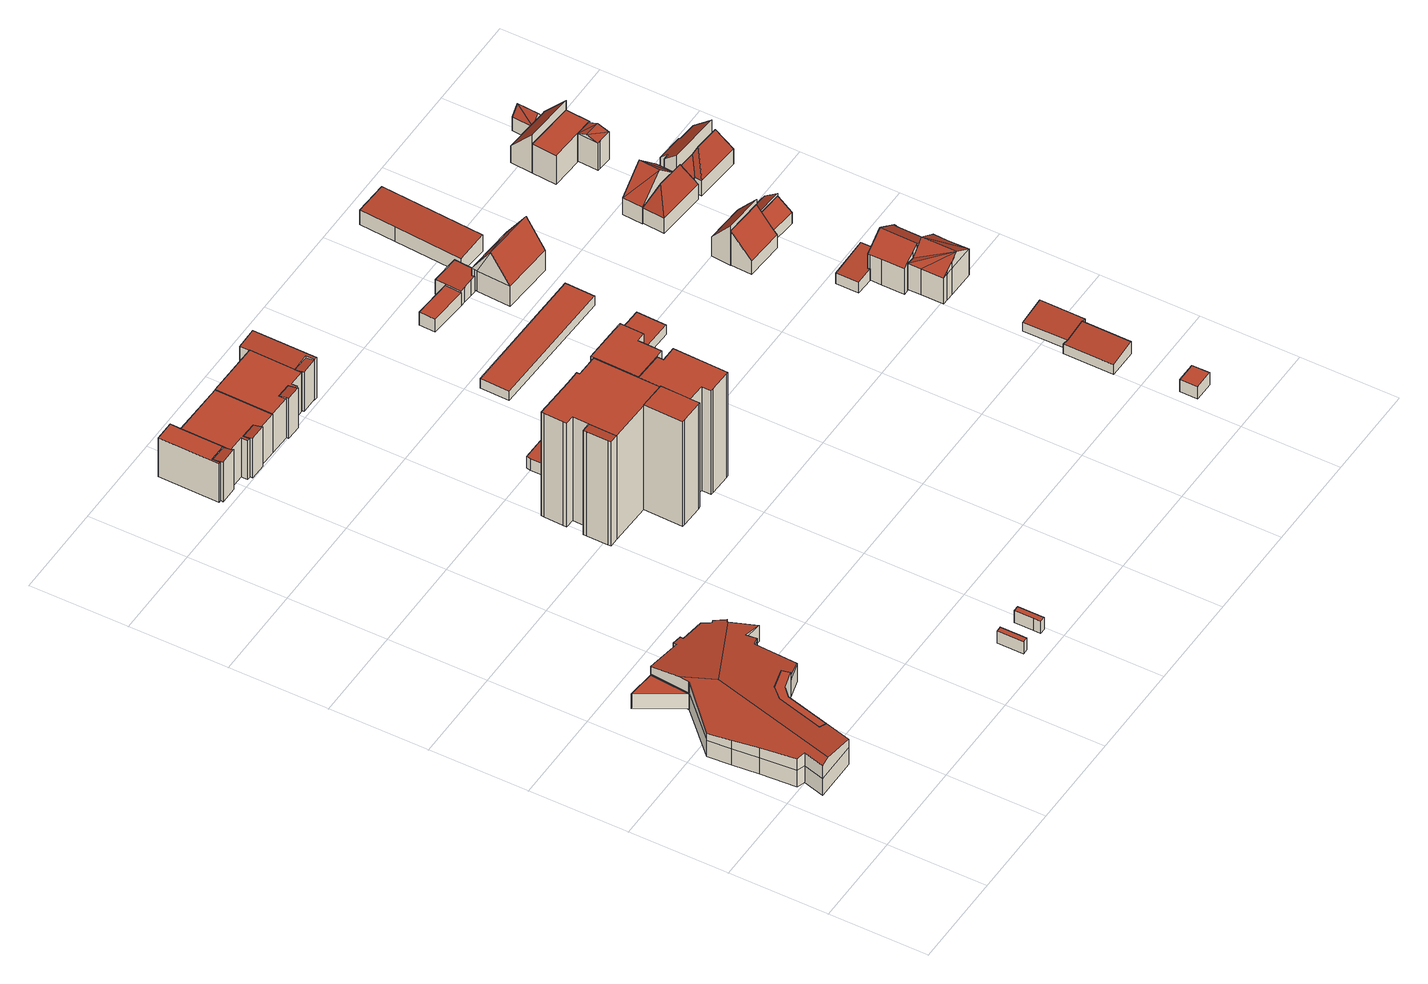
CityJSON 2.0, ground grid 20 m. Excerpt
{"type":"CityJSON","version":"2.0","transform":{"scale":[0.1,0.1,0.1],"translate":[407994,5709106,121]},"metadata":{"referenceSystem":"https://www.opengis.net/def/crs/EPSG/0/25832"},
"CityObjects":{
"building1":{"type":"Building","attributes":{"Gemeindeschluessel":"05978036","Geometrietyp2DReferenz":"3000","function":"51009_1610","roofType":"1000","measuredHeight":3.51},"geometry":[{"type":"MultiSurface","lod":"2","boundaries":[[[0,1,2,3]],[[1,4,5,2]],[[4,6,7,5]],[[6,0,3,7]],[[6,4,1,0]],[[3,2,5,7]]],"semantics":{"surfaces":[{"type":"WallSurface"},{"type":"RoofSurface"},{"type":"GroundSurface"}],"values":[0,0,0,0,1,2]}}]},
"building2":{"type":"Building","attributes":{"Gemeindeschluessel":"05978036","Geometrietyp2DReferenz":"3000","function":"51009_1610","roofType":"1000","measuredHeight":5.82},"geometry":[{"type":"MultiSurface","lod":"2","boundaries":[[[8,9,10,11]],[[9,12,13,10]],[[12,14,15,13]],[[14,16,17,15]],[[16,18,19,17]],[[18,20,21,19]],[[20,22,23,21]],[[22,8,11,23]],[[22,20,18,16,14,12,9,8]],[[11,10,13,15,17,19,21,23]]],"semantics":{"surfaces":[{"type":"WallSurface"},{"type":"RoofSurface"},{"type":"GroundSurface"}],"values":[0,0,0,0,0,0,0,0,1,2]}}]},
"building3":{"type":"Building","attributes":{"Gemeindeschluessel":"05978036","Geometrietyp2DReferenz":"3000","function":"31001_3060","roofType":"5000","measuredHeight":7.37},"geometry":[{"type":"MultiSurface","lod":"2","boundaries":[[[24,25,26,27]],[[25,28,29,26]],[[28,30,31,29]],[[30,32,33,31]],[[32,34,35,33]],[[34,36,37,35]],[[36,38,39,37]],[[38,40,41,39]],[[40,42,43,41]],[[42,44,45,43]],[[44,46,47,45]],[[46,48,49,47]],[[48,50,51,49]],[[50,52,53,51]],[[52,54,55,53]],[[54,56,57,55]],[[56,58,59,57]],[[58,60,61,59]],[[60,62,63,61]],[[62,64,65,63]],[[64,66,67,65]],[[66,68,69,67]],[[68,70,71,69]],[[70,72,73,71]],[[72,74,75,73]],[[74,76,77,75]],[[76,78,79,77]],[[78,80,81,79]],[[80,82,83,81]],[[82,24,27,83]],[[84,85,86,87,88,89,90,91,92,93,94,95,96]],[[97,98,99,92,91,100,101,102,103,104,105]],[[9,106,107,16,108,109,110,111,112,113,48,93,92,99,114]],[[70,114,99,98,72]],[[68,9,114,70]],[[50,113,112,52]],[[48,113,50]],[[52,112,111,54]],[[54,111,110,56]],[[56,110,109,58]],[[58,109,108,60]],[[60,108,16,62]],[[62,16,107,64]],[[64,107,106,66]],[[66,106,9,68]],[[76,105,104,78]],[[74,97,105,76]],[[78,104,103,80]],[[80,103,102,82]],[[82,102,101,24]],[[24,101,100,25]],[[25,100,91,90,28]],[[72,98,97,74]],[[42,96,95,44]],[[40,84,96,42]],[[44,95,94,46]],[[46,94,93,48]],[[28,90,89,30]],[[30,89,88,32]],[[32,88,87,34]],[[34,87,86,36]],[[36,86,85,38]],[[38,85,84,40]],[[27,26,29,31,33,35,37,39,41,43,45,47,49,51,53,55,57,59,61,63,65,67,69,71,73,75,77,79,81,83]]],"semantics":{"surfaces":[{"type":"WallSurface"},{"type":"RoofSurface"},{"type":"GroundSurface"}],"values":[0,0,0,0,0,0,0,0,0,0,0,0,0,0,0,0,0,0,0,0,0,0,0,0,0,0,0,0,0,0,1,1,1,0,0,0,0,0,0,0,0,0,0,0,0,0,0,0,0,0,0,0,0,0,0,0,0,0,0,0,0,0,0,2]}}]},
"building4":{"type":"Building","attributes":{"Gemeindeschluessel":"05978036","Geometrietyp2DReferenz":"3000","function":"51009_1610","roofType":"1000","measuredHeight":2.92},"geometry":[{"type":"MultiSurface","lod":"2","boundaries":[[[115,116,117,118]],[[116,119,120,117]],[[119,121,122,120]],[[121,123,124,122]],[[123,115,118,124]],[[123,121,119,116,115]],[[118,117,120,122,124]]],"semantics":{"surfaces":[{"type":"WallSurface"},{"type":"RoofSurface"},{"type":"GroundSurface"}],"values":[0,0,0,0,0,1,2]}}]},
"building5":{"type":"Building","attributes":{"Gemeindeschluessel":"05978036","Geometrietyp2DReferenz":"3000","function":"51009_1610","roofType":"1000","measuredHeight":2.95},"geometry":[{"type":"MultiSurface","lod":"2","boundaries":[[[125,126,127,128]],[[126,129,130,127]],[[129,131,132,130]],[[131,133,134,132]],[[133,125,128,134]],[[133,131,129,126,125]],[[128,127,130,132,134]]],"semantics":{"surfaces":[{"type":"WallSurface"},{"type":"RoofSurface"},{"type":"GroundSurface"}],"values":[0,0,0,0,0,1,2]}}]},
"building6":{"type":"Building","attributes":{"Gemeindeschluessel":"05978036","Geometrietyp2DReferenz":"3000","function":"51009_1610","roofType":"2100","measuredHeight":9.41},"geometry":[{"type":"MultiSurface","lod":"2","boundaries":[[[135,136,137,138]],[[136,139,140,137]],[[139,141,142,140]],[[141,143,144,142]],[[143,145,146,144]],[[145,135,138,146]],[[145,143,141,139,136,135]],[[138,137,140,142,144,146]]],"semantics":{"surfaces":[{"type":"WallSurface"},{"type":"RoofSurface"},{"type":"GroundSurface"}],"values":[0,0,0,0,0,0,1,2]}}]},
"building7":{"type":"Building","attributes":{"Gemeindeschluessel":"05978036","Geometrietyp2DReferenz":"3000","function":"31001_1000"},"children":["building7-1","building7-2"]},
"building7-1":{"type":"BuildingPart","attributes":{"roofType":"1000","measuredHeight":9.34},"parents":["building7"],"geometry":[{"type":"MultiSurface","lod":"2","boundaries":[[[147,148,149,150]],[[148,151,152,149]],[[151,153,154,152]],[[153,155,156,154]],[[155,157,158,156]],[[157,159,160,158]],[[159,161,162,160]],[[161,163,164,162]],[[163,165,166,164]],[[165,167,168,166]],[[165,163,161,159,157,155,153,151,148,147,167]],[[150,149,152,154,156,158,160,162,164,166,168]],[[167,147,150,168]]],"semantics":{"surfaces":[{"type":"WallSurface"},{"type":"RoofSurface"},{"type":"GroundSurface"},{"type":"ClosureSurface"}],"values":[0,0,0,0,0,0,0,0,0,0,1,2,3]}}]},
"building7-2":{"type":"BuildingPart","attributes":{"roofType":"1000","measuredHeight":9.34},"parents":["building7"],"geometry":[{"type":"MultiSurface","lod":"2","boundaries":[[[169,147,150,170]],[[167,171,172,168]],[[171,173,174,172]],[[173,175,176,174]],[[175,177,178,176]],[[177,169,170,178]],[[177,175,173,171,167,147,169]],[[170,150,168,172,174,176,178]],[[147,167,168,150]]],"semantics":{"surfaces":[{"type":"WallSurface"},{"type":"RoofSurface"},{"type":"GroundSurface"},{"type":"ClosureSurface"}],"values":[0,0,0,0,0,0,1,2,3]}}]},
"building8":{"type":"Building","attributes":{"Gemeindeschluessel":"05978036","Geometrietyp2DReferenz":"3000","function":"51009_1610","roofType":"2100","measuredHeight":9.5},"geometry":[{"type":"MultiSurface","lod":"2","boundaries":[[[179,180,181,182]],[[180,157,183,181]],[[157,155,184,183]],[[155,185,186,184]],[[185,187,188,186]],[[187,179,182,188]],[[187,185,155,157,180,179]],[[182,181,183,184,186,188]]],"semantics":{"surfaces":[{"type":"WallSurface"},{"type":"RoofSurface"},{"type":"GroundSurface"}],"values":[0,0,0,0,0,0,1,2]}}]},
"building9":{"type":"Building","attributes":{"Gemeindeschluessel":"05978036","Geometrietyp2DReferenz":"3000","function":"31001_1000"},"children":["building9-1","building9-2","building9-3","building9-4","building9-5"]},
"building9-1":{"type":"BuildingPart","attributes":{"roofType":"1000","measuredHeight":25.08},"parents":["building9"],"geometry":[{"type":"MultiSurface","lod":"2","boundaries":[[[189,190,191,192,193]],[[194,195,196]],[[194,197,198,195]],[[197,199,200,198]],[[199,201,202,200]],[[201,203,204,202]],[[203,205,206,204]],[[205,207,208,206]],[[207,209,210,208]],[[209,189,193,210]],[[209,207,205,203,201,199,197,194,211,190,189]],[[192,212,195,198,200,202,204,206,208,210,193]],[[213,191,190,211]],[[213,212,192,191]],[[196,213,211,194]],[[196,195,212,213]]],"semantics":{"surfaces":[{"type":"WallSurface"},{"type":"RoofSurface"},{"type":"GroundSurface"},{"type":"ClosureSurface"}],"values":[0,0,0,0,0,0,0,0,0,0,1,2,0,3,0,3]}}]},
"building9-2":{"type":"BuildingPart","attributes":{"roofType":"1000","measuredHeight":25.12},"parents":["building9"],"geometry":[{"type":"MultiSurface","lod":"2","boundaries":[[[214,215,216,217]],[[215,218,219,216]],[[218,220,221,222,219]],[[223,224,225,226,227]],[[224,214,217,225]],[[224,223,228,220,218,215,214]],[[217,216,219,222,229,226,225]],[[221,220,228,230]],[[230,229,222,221]],[[227,230,228,223]],[[226,229,230,227]]],"semantics":{"surfaces":[{"type":"WallSurface"},{"type":"RoofSurface"},{"type":"GroundSurface"},{"type":"ClosureSurface"}],"values":[0,0,0,0,0,1,2,0,3,0,3]}}]},
"building9-3":{"type":"BuildingPart","attributes":{"roofType":"1000","measuredHeight":24.97},"parents":["building9"],"geometry":[{"type":"MultiSurface","lod":"2","boundaries":[[[231,232,233,234]],[[232,235,236,233]],[[235,237,238,236]],[[237,227,226,238]],[[191,239,240,192]],[[239,241,242,240]],[[241,243,244,242]],[[243,231,234,244]],[[243,241,239,191,213,230,227,237,235,232,231]],[[234,233,236,238,226,229,212,192,240,242,244]],[[229,226,227,230]],[[213,212,229,230]],[[192,212,213,191]]],"semantics":{"surfaces":[{"type":"WallSurface"},{"type":"RoofSurface"},{"type":"GroundSurface"},{"type":"ClosureSurface"}],"values":[0,0,0,0,0,0,0,0,1,2,3,3,3]}}]},
"building9-4":{"type":"BuildingPart","attributes":{"roofType":"2100","measuredHeight":25.07},"parents":["building9"],"geometry":[{"type":"MultiSurface","lod":"2","boundaries":[[[245,246,247,248]],[[249,250,251,252]],[[250,253,254,251]],[[253,255,256,254]],[[255,245,248,256]],[[255,253,250,249,246,245]],[[248,247,252,251,254,256]],[[246,249,252,247]]],"semantics":{"surfaces":[{"type":"WallSurface"},{"type":"RoofSurface"},{"type":"GroundSurface"},{"type":"ClosureSurface"}],"values":[0,0,0,0,0,1,2,3]}}]},
"building9-5":{"type":"BuildingPart","attributes":{"roofType":"1000","measuredHeight":24.95},"parents":["building9"],"geometry":[{"type":"MultiSurface","lod":"2","boundaries":[[[246,257,258,247]],[[257,259,260,258]],[[259,261,262,260]],[[261,263,264,262]],[[263,265,266,264]],[[265,267,268,266]],[[267,269,270,268]],[[269,271,272,270]],[[271,196,195,272]],[[221,249,252,222]],[[249,221,230,213,196,271,269,267,265,263,261,259,257,246]],[[247,258,260,262,264,266,268,270,272,195,212,229,222,252]],[[212,195,196,213]],[[212,213,230,229]],[[222,229,230,221]],[[249,246,247,252]]],"semantics":{"surfaces":[{"type":"WallSurface"},{"type":"RoofSurface"},{"type":"GroundSurface"},{"type":"ClosureSurface"}],"values":[0,0,0,0,0,0,0,0,0,0,1,2,3,3,3,3]}}]},
"building10":{"type":"Building","attributes":{"Gemeindeschluessel":"05978036","Geometrietyp2DReferenz":"3000","function":"51009_1610","roofType":"2100","measuredHeight":9.59},"geometry":[{"type":"MultiSurface","lod":"2","boundaries":[[[273,274,275,276]],[[274,277,278,275]],[[277,279,280,278]],[[279,281,282,280]],[[281,283,284,282]],[[283,273,276,284]],[[283,281,279,277,274,273]],[[276,275,278,280,282,284]]],"semantics":{"surfaces":[{"type":"WallSurface"},{"type":"RoofSurface"},{"type":"GroundSurface"}],"values":[0,0,0,0,0,0,1,2]}}]},
"building11":{"type":"Building","attributes":{"Gemeindeschluessel":"05978036","Geometrietyp2DReferenz":"3000","function":"31001_2460","roofType":"1000","measuredHeight":2.81},"geometry":[{"type":"MultiSurface","lod":"2","boundaries":[[[285,286,287,288]],[[286,289,290,287]],[[289,291,292,290]],[[291,293,294,292]],[[293,295,296,294]],[[295,297,298,296]],[[297,299,300,298]],[[299,301,302,300]],[[301,303,304,302]],[[303,285,288,304]],[[303,301,299,297,295,293,291,289,286,285]],[[288,287,290,292,294,296,298,300,302,304]]],"semantics":{"surfaces":[{"type":"WallSurface"},{"type":"RoofSurface"},{"type":"GroundSurface"}],"values":[0,0,0,0,0,0,0,0,0,0,1,2]}}]},
"building12":{"type":"Building","attributes":{"Gemeindeschluessel":"05978036","Geometrietyp2DReferenz":"3000","function":"31001_1000"},"children":["building12-1","building12-2"]},
"building12-1":{"type":"BuildingPart","attributes":{"roofType":"1000","measuredHeight":9.4},"parents":["building12"],"geometry":[{"type":"MultiSurface","lod":"2","boundaries":[[[305,306,307,308,149]],[[309,310,311,312,313]],[[310,314,315,311]],[[314,316,317,315]],[[316,318,319,317]],[[318,279,320,319]],[[279,277,321,320]],[[277,322,323,321]],[[322,324,152,323]],[[324,305,149,152]],[[324,322,277,279,318,316,314,310,309,306,305]],[[149,308,312,311,315,317,319,320,321,323,152]],[[313,307,306,309]],[[313,312,308,307]]],"semantics":{"surfaces":[{"type":"WallSurface"},{"type":"RoofSurface"},{"type":"GroundSurface"},{"type":"ClosureSurface"}],"values":[0,0,0,0,0,0,0,0,0,0,1,2,0,3]}}]},
"building12-2":{"type":"BuildingPart","attributes":{"roofType":"2100","measuredHeight":9.73},"parents":["building12"],"geometry":[{"type":"MultiSurface","lod":"2","boundaries":[[[325,326,327,328]],[[326,313,312,327]],[[307,329,330,308]],[[329,331,332,330]],[[331,333,334,332]],[[333,325,328,334]],[[333,331,329,307,313,326,325]],[[328,327,312,308,330,332,334]],[[308,312,313,307]]],"semantics":{"surfaces":[{"type":"WallSurface"},{"type":"RoofSurface"},{"type":"GroundSurface"},{"type":"ClosureSurface"}],"values":[0,0,0,0,0,0,1,2,3]}}]},
"building13":{"type":"Building","attributes":{"Gemeindeschluessel":"05978036","Geometrietyp2DReferenz":"3000","function":"51009_1610","roofType":"2100","measuredHeight":9.42},"geometry":[{"type":"MultiSurface","lod":"2","boundaries":[[[335,336,337,338]],[[336,313,339,337]],[[313,340,341,339]],[[340,342,343,341]],[[342,335,338,343]],[[342,340,313,336,335]],[[338,337,339,341,343]]],"semantics":{"surfaces":[{"type":"WallSurface"},{"type":"RoofSurface"},{"type":"GroundSurface"}],"values":[0,0,0,0,0,1,2]}}]},
"building14":{"type":"Building","attributes":{"Gemeindeschluessel":"05978036","Geometrietyp2DReferenz":"3000","function":"31001_2460","roofType":"1000","measuredHeight":2.3},"geometry":[{"type":"MultiSurface","lod":"2","boundaries":[[[344,345,346,347]],[[345,348,349,346]],[[348,350,351,349]],[[350,344,347,351]],[[350,348,345,344]],[[347,346,349,351]]],"semantics":{"surfaces":[{"type":"WallSurface"},{"type":"RoofSurface"},{"type":"GroundSurface"}],"values":[0,0,0,0,1,2]}}]},
"building15":{"type":"Building","attributes":{"Gemeindeschluessel":"05978036","Geometrietyp2DReferenz":"3000","function":"31001_2460","roofType":"1000","measuredHeight":2.23},"geometry":[{"type":"MultiSurface","lod":"2","boundaries":[[[352,353,354,355]],[[353,356,357,354]],[[356,358,359,357]],[[358,352,355,359]],[[358,356,353,352]],[[355,354,357,359]]],"semantics":{"surfaces":[{"type":"WallSurface"},{"type":"RoofSurface"},{"type":"GroundSurface"}],"values":[0,0,0,0,1,2]}}]},
"building16":{"type":"Building","attributes":{"Gemeindeschluessel":"05978036","Geometrietyp2DReferenz":"3000","function":"31001_2460"},"children":["building16-1","building16-2"]},
"building16-1":{"type":"BuildingPart","attributes":{"roofType":"1000","measuredHeight":3.1},"parents":["building16"],"geometry":[{"type":"MultiSurface","lod":"2","boundaries":[[[360,361,362,363]],[[361,364,365,362]],[[364,366,367,365]],[[364,361,360,366]],[[367,363,362,365]],[[363,367,366,360]]],"semantics":{"surfaces":[{"type":"WallSurface"},{"type":"RoofSurface"},{"type":"GroundSurface"},{"type":"ClosureSurface"}],"values":[0,0,0,1,2,3]}}]},
"building16-2":{"type":"BuildingPart","attributes":{"roofType":"2100","measuredHeight":3.88},"parents":["building16"],"geometry":[{"type":"MultiSurface","lod":"2","boundaries":[[[368,369,370,367,366]],[[369,371,372,370]],[[371,373,374,372]],[[373,375,376,374]],[[375,377,378,376]],[[377,379,380,378]],[[379,381,382,380]],[[381,383,360,363,382]],[[383,381,379,377,375,373,371,369,368]],[[367,370,372,374,376,378,380,382,363]],[[368,366,360,383]],[[366,367,363,360]]],"semantics":{"surfaces":[{"type":"WallSurface"},{"type":"RoofSurface"},{"type":"GroundSurface"},{"type":"ClosureSurface"}],"values":[0,0,0,0,0,0,0,0,1,2,0,3]}}]},
"building17":{"type":"Building","attributes":{"Gemeindeschluessel":"05978036","Geometrietyp2DReferenz":"3000","function":"31001_1310","roofType":"1000","measuredHeight":2.91},"geometry":[{"type":"MultiSurface","lod":"2","boundaries":[[[384,385,386,387]],[[385,388,389,386]],[[388,390,391,389]],[[390,384,387,391]],[[390,388,385,384]],[[387,386,389,391]]],"semantics":{"surfaces":[{"type":"WallSurface"},{"type":"RoofSurface"},{"type":"GroundSurface"}],"values":[0,0,0,0,1,2]}}]},
"building18":{"type":"Building","attributes":{"Gemeindeschluessel":"05978036","Geometrietyp2DReferenz":"3000","function":"31001_1000","roofType":"5000","measuredHeight":10.8},"geometry":[{"type":"MultiSurface","lod":"2","boundaries":[[[392,393,394,395]],[[393,396,397,394]],[[396,398,399,397]],[[398,400,401,399]],[[400,402,403,401]],[[402,404,405,403]],[[404,392,395,405]],[[406,407,404,402]],[[406,402,400]],[[400,407,406]],[[398,407,400]],[[407,398,396]],[[392,407,396,393]],[[407,392,404]],[[395,394,397,399,401,403,405]]],"semantics":{"surfaces":[{"type":"WallSurface"},{"type":"RoofSurface"},{"type":"GroundSurface"}],"values":[0,0,0,0,0,0,0,1,0,1,1,1,0,0,2]}}]},
"building19":{"type":"Building","attributes":{"Gemeindeschluessel":"05978036","Geometrietyp2DReferenz":"3000","function":"31001_2460","roofType":"2100","measuredHeight":2.81},"geometry":[{"type":"MultiSurface","lod":"2","boundaries":[[[408,409,410,411]],[[409,412,413,410]],[[412,414,415,413]],[[414,416,417,415]],[[416,408,411,417]],[[416,414,412,409,408]],[[411,410,413,415,417]]],"semantics":{"surfaces":[{"type":"WallSurface"},{"type":"RoofSurface"},{"type":"GroundSurface"}],"values":[0,0,0,0,0,1,2]}}]},
"building20":{"type":"Building","attributes":{"Gemeindeschluessel":"05978036","Geometrietyp2DReferenz":"3000","function":"31001_2460","roofType":"2100","measuredHeight":2.58},"geometry":[{"type":"MultiSurface","lod":"2","boundaries":[[[418,419,420,413]],[[419,421,422,420]],[[421,423,424,422]],[[423,425,426,424]],[[425,427,415,426]],[[427,418,413,415]],[[427,425,423,421,419,418]],[[413,420,422,424,426,415]]],"semantics":{"surfaces":[{"type":"WallSurface"},{"type":"RoofSurface"},{"type":"GroundSurface"}],"values":[0,0,0,0,0,0,1,2]}}]},
"building21":{"type":"Building","attributes":{"Gemeindeschluessel":"05978036","Geometrietyp2DReferenz":"3000","function":"31001_2460","roofType":"2100","measuredHeight":3.98},"geometry":[{"type":"MultiSurface","lod":"2","boundaries":[[[428,429,430,431]],[[429,432,433,430]],[[432,434,435,433]],[[434,436,437,435]],[[436,428,431,437]],[[436,434,432,429,428]],[[431,430,433,435,437]]],"semantics":{"surfaces":[{"type":"WallSurface"},{"type":"RoofSurface"},{"type":"GroundSurface"}],"values":[0,0,0,0,0,1,2]}}]},
"building22":{"type":"Building","attributes":{"Gemeindeschluessel":"05978036","Geometrietyp2DReferenz":"3000","function":"31001_2460","roofType":"2100","measuredHeight":3.11},"geometry":[{"type":"MultiSurface","lod":"2","boundaries":[[[438,439,440,441]],[[439,442,443,440]],[[442,444,445,443]],[[444,446,447,445]],[[446,448,449,447]],[[448,450,451,449]],[[450,438,441,451]],[[450,448,446,444,442,439,438]],[[441,440,443,445,447,449,451]]],"semantics":{"surfaces":[{"type":"WallSurface"},{"type":"RoofSurface"},{"type":"GroundSurface"}],"values":[0,0,0,0,0,0,0,1,2]}}]},
"building23":{"type":"Building","attributes":{"Gemeindeschluessel":"05978036","Geometrietyp2DReferenz":"3000","function":"31001_1000","roofType":"5000","measuredHeight":8.94},"geometry":[{"type":"MultiSurface","lod":"2","boundaries":[[[452,453,454,455]],[[453,456,457,454]],[[456,458,459,457]],[[458,460,461,459]],[[460,462,463,461]],[[462,464,465,463]],[[464,466,467,465]],[[466,468,469,467]],[[468,470,471,469]],[[470,472,473,471]],[[472,452,455,473]],[[466,464,462,460,474,475]],[[475,476,466]],[[475,456,476]],[[453,476,456]],[[452,476,453]],[[476,452,472,477,478]],[[466,476,478,468]],[[468,478,477,470]],[[470,477,472]],[[458,474,460]],[[456,475,474,458]],[[455,454,457,459,461,463,465,467,469,471,473]]],"semantics":{"surfaces":[{"type":"WallSurface"},{"type":"RoofSurface"},{"type":"GroundSurface"}],"values":[0,0,0,0,0,0,0,0,0,0,0,1,1,1,1,1,1,0,0,0,0,0,2]}}]},
"building24":{"type":"Building","attributes":{"Gemeindeschluessel":"05978036","Geometrietyp2DReferenz":"3000","function":"31001_1000","roofType":"3100","measuredHeight":8.87},"geometry":[{"type":"MultiSurface","lod":"2","boundaries":[[[479,480,481,482]],[[480,483,484,481]],[[483,485,486,484]],[[485,487,488,486]],[[487,489,490,488]],[[489,491,492,490]],[[491,493,494,492]],[[493,495,496,494]],[[495,497,498,496]],[[497,499,500,498]],[[499,501,502,500]],[[501,503,504,502]],[[503,505,506,504]],[[505,507,508,506]],[[507,509,510,508]],[[509,479,482,510]],[[505,503,501,499,497,495,493,491,489]],[[489,487,485,483,480,479,509,507,505]],[[482,481,484,486,488,490,492,494,496,498,500,502,504,506,508,510]]],"semantics":{"surfaces":[{"type":"WallSurface"},{"type":"RoofSurface"},{"type":"GroundSurface"}],"values":[0,0,0,0,0,0,0,0,0,0,0,0,0,0,0,0,1,1,2]}}]},
"building25":{"type":"Building","attributes":{"Gemeindeschluessel":"05978036","Geometrietyp2DReferenz":"3000","function":"31001_1000"},"children":["building25-1","building25-2"]},
"building25-1":{"type":"BuildingPart","attributes":{"roofType":"2100","measuredHeight":4.94},"parents":["building25"],"geometry":[{"type":"MultiSurface","lod":"2","boundaries":[[[511,512,513,514]],[[512,515,516,513]],[[515,517,518,516]],[[515,512,511,517]],[[518,514,513,516]],[[514,518,517,511]]],"semantics":{"surfaces":[{"type":"WallSurface"},{"type":"RoofSurface"},{"type":"GroundSurface"},{"type":"ClosureSurface"}],"values":[0,0,0,1,2,3]}}]},
"building25-2":{"type":"BuildingPart","attributes":{"roofType":"2100","measuredHeight":8.17},"parents":["building25"],"geometry":[{"type":"MultiSurface","lod":"2","boundaries":[[[519,520,521,518,517]],[[520,522,523,521]],[[522,524,525,523]],[[524,526,511,514,525]],[[524,522,520,519,526]],[[514,518,521,523,525]],[[519,517,511,526]],[[517,518,514,511]]],"semantics":{"surfaces":[{"type":"WallSurface"},{"type":"RoofSurface"},{"type":"GroundSurface"},{"type":"ClosureSurface"}],"values":[0,0,0,0,1,2,0,3]}}]},
"building26":{"type":"Building","attributes":{"Gemeindeschluessel":"05978036","Geometrietyp2DReferenz":"3000","function":"31001_1000"},"children":["building26-1","building26-2"]},
"building26-1":{"type":"BuildingPart","attributes":{"roofType":"2100","measuredHeight":5.72},"parents":["building26"],"geometry":[{"type":"MultiSurface","lod":"2","boundaries":[[[527,528,529,530]],[[528,531,532,529]],[[531,533,534,532]],[[533,535,536,534]],[[533,531,528,527,535]],[[536,530,529,532,534]],[[527,530,536,535]]],"semantics":{"surfaces":[{"type":"WallSurface"},{"type":"RoofSurface"},{"type":"GroundSurface"},{"type":"ClosureSurface"}],"values":[0,0,0,0,1,2,3]}}]},
"building26-2":{"type":"BuildingPart","attributes":{"roofType":"2100","measuredHeight":9.41},"parents":["building26"],"geometry":[{"type":"MultiSurface","lod":"2","boundaries":[[[537,538,527,530,539]],[[540,541,542,536,535]],[[541,543,544,542]],[[543,537,539,544]],[[543,541,540,538,537]],[[539,530,536,542,544]],[[535,527,538,540]],[[535,536,530,527]]],"semantics":{"surfaces":[{"type":"WallSurface"},{"type":"RoofSurface"},{"type":"GroundSurface"},{"type":"ClosureSurface"}],"values":[0,0,0,0,1,2,0,3]}}]},
"building27":{"type":"Building","attributes":{"Gemeindeschluessel":"05978036","Geometrietyp2DReferenz":"3000","function":"31001_1000","roofType":"5000","measuredHeight":8.89},"geometry":[{"type":"MultiSurface","lod":"2","boundaries":[[[545,546,547,548]],[[546,549,550,547]],[[549,551,552,550]],[[551,553,554,552]],[[553,555,556,554]],[[555,557,558,556]],[[557,559,560,558]],[[559,545,548,560]],[[561,562,559,557]],[[563,561,557,555]],[[564,563,555,553]],[[565,564,553,551]],[[566,565,551,549]],[[566,549,546]],[[562,561,563,564,565,566,546,545]],[[562,545,559]],[[548,547,550,552,554,556,558,560]]],"semantics":{"surfaces":[{"type":"WallSurface"},{"type":"RoofSurface"},{"type":"GroundSurface"}],"values":[0,0,0,0,0,0,0,0,1,1,1,1,1,1,1,1,2]}}]},
"building28":{"type":"Building","attributes":{"Gemeindeschluessel":"05978036","Geometrietyp2DReferenz":"3000","function":"31001_1000"},"children":["building28-1","building28-2"]},
"building28-1":{"type":"BuildingPart","attributes":{"roofType":"3100","measuredHeight":8.98},"parents":["building28"],"geometry":[{"type":"MultiSurface","lod":"2","boundaries":[[[567,568,569,570]],[[568,571,572,569]],[[573,567,570,574]],[[571,568,575]],[[567,573,576]],[[568,576,575]],[[576,568,567]],[[575,573,577,571]],[[573,575,576]],[[570,569,572,578,574]],[[578,572,571,577]],[[574,578,577,573]]],"semantics":{"surfaces":[{"type":"WallSurface"},{"type":"RoofSurface"},{"type":"GroundSurface"},{"type":"ClosureSurface"}],"values":[0,0,0,0,0,1,1,1,1,2,0,3]}}]},
"building28-2":{"type":"BuildingPart","attributes":{"roofType":"2100","measuredHeight":8.39},"parents":["building28"],"geometry":[{"type":"MultiSurface","lod":"2","boundaries":[[[579,580,581,578,577]],[[580,582,583,581]],[[582,584,585,583]],[[584,586,587,585]],[[586,588,589,587]],[[588,590,591,589]],[[590,592,573,574,591]],[[590,588,586,584,582,580,579,592]],[[574,578,581,583,585,587,589,591]],[[579,577,573,592]],[[577,578,574,573]]],"semantics":{"surfaces":[{"type":"WallSurface"},{"type":"RoofSurface"},{"type":"GroundSurface"},{"type":"ClosureSurface"}],"values":[0,0,0,0,0,0,0,1,2,0,3]}}]},
"building29":{"type":"Building","attributes":{"Gemeindeschluessel":"05978036","Geometrietyp2DReferenz":"3000","function":"31001_1000","roofType":"1000","measuredHeight":6.86},"geometry":[{"type":"MultiSurface","lod":"2","boundaries":[[[593,594,595,596]],[[594,597,598,595]],[[597,599,600,598]],[[599,601,602,600]],[[601,603,604,602]],[[603,593,596,604]],[[603,601,599,597,594,593]],[[596,595,598,600,602,604]]],"semantics":{"surfaces":[{"type":"WallSurface"},{"type":"RoofSurface"},{"type":"GroundSurface"}],"values":[0,0,0,0,0,0,1,2]}}]},
"building30":{"type":"Building","attributes":{"Gemeindeschluessel":"05978036","Geometrietyp2DReferenz":"3000","function":"31001_2460","roofType":"5000","measuredHeight":7.29},"geometry":[{"type":"MultiSurface","lod":"2","boundaries":[[[601,605,606,607]],[[605,608,609,606]],[[608,610,611,609]],[[610,603,612,611]],[[603,601,607,612]],[[603,613,601]],[[613,603,614]],[[614,605,613]],[[605,614,610,608]],[[601,613,605]],[[614,603,610]],[[607,606,609,611,612]]],"semantics":{"surfaces":[{"type":"WallSurface"},{"type":"RoofSurface"},{"type":"GroundSurface"}],"values":[0,0,0,0,0,1,1,1,1,0,0,2]}}]},
"building31":{"type":"Building","attributes":{"Gemeindeschluessel":"05978036","Geometrietyp2DReferenz":"3000","function":"31001_1000","roofType":"2100","measuredHeight":9.14},"geometry":[{"type":"MultiSurface","lod":"2","boundaries":[[[615,616,617,595]],[[616,618,619,617]],[[618,620,621,619]],[[620,622,623,621]],[[622,624,598,623]],[[624,615,595,598]],[[624,622,620,618,616,615]],[[595,617,619,621,623,598]]],"semantics":{"surfaces":[{"type":"WallSurface"},{"type":"RoofSurface"},{"type":"GroundSurface"}],"values":[0,0,0,0,0,0,1,2]}}]},
"building32":{"type":"Building","attributes":{"Gemeindeschluessel":"05978036","Geometrietyp2DReferenz":"3000","function":"31001_2460","roofType":"3100","measuredHeight":5.19},"geometry":[{"type":"MultiSurface","lod":"2","boundaries":[[[625,626,627,619]],[[626,628,629,627]],[[628,630,621,629]],[[630,625,619,621]],[[628,626,631]],[[625,630,632]],[[625,631,626]],[[631,625,632]],[[632,628,631]],[[628,632,630]],[[619,627,629,621]]],"semantics":{"surfaces":[{"type":"WallSurface"},{"type":"RoofSurface"},{"type":"GroundSurface"}],"values":[0,0,0,0,0,0,1,1,1,1,2]}}]}
},
"vertices":[
[45,538,63],[102,533,63],[102,533,28],[45,538,28],[95,453,63],[95,453,28],[95,452,63],[95,452,28],
[156,290,86],[132,199,86],[132,199,28],[156,290,28],[115,203,86],[115,203,28],[141,299,86],[141,299,28],[164,322,86],[164,322,28],[206,333,86],[206,333,28],[210,316,86],[210,316,28],[173,306,86],[173,306,28],
[95,452,65],[95,453,65],[95,453,26],[95,452,26],[102,533,65],[102,533,26],[178,526,65],[178,526,26],[179,533,65],[179,533,26],[199,531,65],[199,531,26],[198,524,65],[198,524,26],[250,520,65],[250,520,26],[260,503,65],[260,503,26],[266,506,65],[266,506,26],[279,484,65],[279,484,26],[273,481,65],[273,481,26],[301,433,65],[301,433,26],[261,437,65],[261,437,26],[266,417,65],[266,417,26],[249,412,65],[249,412,26],[249,326,65],[249,326,26],[210,316,65],[210,316,26],[206,333,65],[206,333,26],[164,322,65],[164,322,26],[141,299,65],[141,299,26],[115,203,65],[115,203,26],[132,199,65],[132,199,26],[118,146,65],[118,146,26],[29,146,65],[29,146,26],[41,189,65],[41,189,26],[25,194,65],[25,194,26],[19,266,65],[19,266,26],[14,319,65],[14,319,26],[10,367,65],[10,367,26],[260,503,71],[250,520,70],[198,524,75],[199,531,74],[179,533,75],[178,526,76],[102,533,84],[97,474,93],[119,408,100],[273,480,73],[273,481,73],[279,484,72],[266,506,70],[41,189,96],[29,146,96],[49,146,100],[95,453,93],[95,452,93],[10,367,82],[14,319,85],[19,266,89],[25,194,93],[115,203,90],[141,299,90],[206,333,78],[210,316,77],[249,326,70],[249,412,74],[266,417,71],[261,437,73],[118,146,86],
[477,8,88],[477,61,88],[477,61,59],[477,8,59],[488,61,88],[488,61,59],[488,22,88],[488,22,59],[488,8,88],[488,8,59],
[536,8,88],[536,22,88],[536,22,59],[536,8,59],[536,61,88],[536,61,59],[547,61,88],[547,61,59],[547,8,88],[547,8,59],
[148,1416,100],[149,1422,98],[149,1422,5],[148,1416,5],[149,1438,95],[149,1438,5],[185,1437,95],[185,1437,5],[184,1422,98],[184,1422,5],[184,1416,100],[184,1416,5],
[186,1523,96],[299,1521,96],[299,1521,3],[186,1523,3],[297,1404,96],[297,1404,3],[258,1405,96],[258,1405,3],[258,1420,96],[258,1420,3],[225,1421,96],[225,1421,3],[225,1408,96],[225,1408,3],[219,1408,96],[219,1408,3],[219,1421,96],[219,1421,3],[184,1422,96],[184,1422,3],[185,1437,96],[185,1437,3],
[187,1545,96],[187,1545,3],[149,1438,96],[149,1438,3],[149,1422,96],[149,1422,3],[145,1422,96],[145,1422,3],[147,1545,96],[147,1545,3],
[225,1402,100],[225,1408,98],[225,1408,5],[225,1402,5],[225,1421,5],[258,1420,5],[258,1405,99],[258,1405,5],[258,1401,100],[258,1401,5],
[610,810,280],[594,810,280],[594,810,279],[594,810,30],[610,810,30],[536,903,280],[536,903,30],[536,903,279],[536,909,280],[536,909,30],[613,907,280],[613,907,30],[632,906,280],[632,906,30],[632,904,280],[632,904,30],[631,863,280],[631,863,30],[630,858,280],[630,858,30],[611,858,280],[611,858,30],[534,812,280],[534,812,30],[534,812,279],
[526,688,281],[482,689,281],[482,689,30],[526,688,30],[476,689,281],[476,689,30],[478,769,281],[478,769,279],[478,769,30],[532,707,281],[532,688,281],[532,688,30],[532,707,30],[532,707,279],[533,767,281],[533,767,30],[533,767,279],
[617,686,279],[575,687,279],[575,687,30],[617,686,30],[569,687,279],[569,687,30],[569,706,279],[569,706,30],[594,797,279],[594,797,30],[626,797,279],[626,797,30],[623,686,279],[623,686,30],
[372,827,280],[391,827,279],[391,827,30],[372,827,30],[390,771,279],[371,771,280],[371,771,30],[390,771,30],[371,777,280],[371,777,30],[372,820,280],[372,820,30],
[392,860,279],[392,860,30],[373,861,279],[373,861,30],[373,868,279],[373,868,30],[375,907,279],[375,907,30],[375,913,279],[375,913,30],[460,910,279],[460,910,30],[490,910,279],[490,910,30],[490,904,279],[490,904,30],
[341,1398,101],[341,1403,100],[341,1403,5],[341,1398,5],[341,1418,97],[341,1418,5],[371,1417,97],[371,1417,5],[371,1403,100],[371,1403,5],[371,1397,101],[371,1397,5],
[463,927,57],[463,936,57],[463,936,29],[463,927,29],[463,986,57],[463,986,29],[464,995,57],[464,995,29],[543,994,57],[543,994,29],[543,979,57],[543,979,29],[561,979,57],[561,979,29],[561,938,57],[561,938,29],[542,939,57],[542,939,29],[542,926,57],[542,926,29],
[299,1521,97],[413,1519,97],[413,1519,96],[413,1519,3],[411,1428,97],[411,1414,97],[411,1414,3],[411,1428,3],[411,1428,96],[378,1414,97],[378,1414,3],[378,1403,97],[378,1403,3],[371,1403,97],[371,1403,3],[371,1417,3],[341,1418,3],[341,1403,97],[341,1403,3],[297,1404,97],
[447,1409,100],[447,1427,100],[447,1427,3],[447,1409,3],[413,1539,96],[413,1539,3],[455,1538,100],[455,1538,3],[453,1408,100],[453,1408,3],
[411,1409,99],[411,1414,99],[411,1414,5],[411,1409,5],[411,1428,5],[447,1427,96],[447,1427,5],[447,1409,99],[447,1409,5],
[582,963,53],[586,1023,53],[586,1023,30],[582,963,30],[872,1015,53],[872,1015,30],[870,955,53],[870,955,30],
[594,1164,52],[872,1158,52],[872,1158,30],[594,1164,30],[870,1098,52],[870,1098,30],[592,1105,52],[592,1105,30],
[759,1300,53],[680,1305,53],[680,1305,22],[759,1300,22],[682,1338,53],[682,1338,22],[761,1333,53],[761,1333,22],
[761,1333,56],[762,1353,56],[762,1353,22],[817,1347,61],[817,1347,22],[814,1302,61],[814,1302,22],[800,1303,59],[800,1303,22],[800,1297,59],[800,1297,22],[790,1298,59],[790,1298,22],[770,1299,57],[770,1299,22],[759,1300,56],
[1162,63,100],[1162,99,100],[1162,99,71],[1162,63,71],[1203,99,100],[1203,99,71],[1203,63,100],[1203,63,71],
[799,1292,76],[800,1297,76],[800,1297,28],[799,1292,28],[800,1303,76],[800,1303,28],[814,1302,76],[814,1302,28],[908,1296,76],[908,1296,28],[902,1216,76],[902,1216,28],[795,1223,76],[795,1223,28],[905,1256,136],[797,1263,136],
[1150,224,84],[1150,325,84],[1150,325,61],[1150,224,61],[1163,323,85],[1163,323,61],[1210,323,90],[1210,323,61],[1209,224,90],[1209,224,61],
[1163,323,82],[1162,414,82],[1162,414,61],[1178,414,83],[1178,414,61],[1221,414,87],[1221,414,61],[1220,323,87],[1220,323,61],[1210,323,86],
[834,1344,50],[844,1482,50],[844,1482,16],[834,1344,16],[849,1556,50],[849,1556,16],[914,1550,56],[914,1550,16],[899,1339,56],[899,1339,16],
[1145,714,79],[1145,709,79],[1145,709,51],[1145,714,51],[1109,710,76],[1109,710,51],[1109,756,76],[1109,756,51],[1191,755,82],[1191,755,51],[1191,714,82],[1191,714,51],[1164,714,80],[1164,714,51],
[1156,614,117],[1156,640,117],[1156,640,55],[1156,614,55],[1172,639,117],[1172,639,55],[1228,639,117],[1228,639,55],[1241,639,117],[1241,639,55],[1240,613,117],[1240,613,55],[1240,593,117],[1240,593,55],[1240,567,117],[1240,567,55],[1184,568,117],[1184,568,55],[1168,568,117],[1168,568,55],[1156,568,117],[1156,568,55],[1228,639,126],[1201,639,144],[1200,568,144],[1168,568,125],[1184,568,134],
[1234,709,109],[1229,709,113],[1229,709,52],[1234,709,52],[1229,686,113],[1229,686,52],[1228,667,113],[1228,667,52],[1228,639,113],[1228,639,52],[1186,639,141],[1186,639,52],[1172,639,132],[1172,639,52],[1156,640,121],[1156,640,52],[1145,640,113],[1145,640,52],[1145,686,113],[1145,686,52],[1145,709,113],[1145,709,52],[1145,714,113],[1145,714,52],[1164,714,125],[1164,714,52],[1187,714,141],[1187,714,52],[1191,714,139],[1191,714,52],[1234,713,109],[1234,713,52],
[1146,937,89],[1211,933,89],[1211,933,39],[1146,937,39],[1209,903,66],[1209,903,39],[1144,908,66],[1144,908,39],
[1144,908,86],[1144,894,70],[1144,894,39],[1065,899,70],[1065,899,39],[1067,942,121],[1067,942,39],[1146,937,121],
[1149,964,74],[1203,961,74],[1203,961,38],[1149,964,38],[1213,960,74],[1213,960,38],[1211,933,95],[1211,933,38],[1147,937,95],[1147,937,38],
[1150,977,84],[1149,964,100],[1150,977,38],[1147,937,132],[1067,942,132],[1067,942,38],[1070,982,84],[1070,982,38],
[1082,1127,72],[1290,1111,72],[1290,1111,36],[1082,1127,36],[1287,1066,72],[1287,1066,36],[1191,1073,72],[1191,1073,36],[1192,1088,72],[1192,1088,36],[1182,1089,72],[1182,1089,36],[1181,1074,72],[1181,1074,36],[1079,1082,72],[1079,1082,36],[1160,1098,125],[1103,1103,125],[1168,1105,107],[1208,1102,107],[1215,1094,125],[1266,1090,125],
[1082,1127,73],[1085,1169,73],[1085,1169,33],[1082,1127,33],[1187,1162,73],[1187,1162,33],[1184,1119,73],[1184,1119,33],[1136,1166,123],[1133,1123,123],[1186,1145,73],[1186,1145,33],
[1186,1145,94],[1198,1145,94],[1198,1145,33],[1199,1161,79],[1199,1161,33],[1256,1157,79],[1256,1157,33],[1255,1153,82],[1255,1153,33],[1293,1150,82],[1293,1150,33],[1290,1111,117],[1290,1111,33],[1184,1119,117],
[1095,1308,97],[1099,1358,97],[1099,1358,28],[1095,1308,28],[1202,1351,97],[1202,1351,28],[1198,1301,97],[1198,1301,28],[1195,1302,97],[1195,1302,28],[1162,1304,97],[1162,1304,28],
[1192,1259,97],[1192,1259,31],[1195,1302,31],[1166,1261,97],[1166,1261,31],[1159,1261,97],[1159,1261,31],[1162,1304,31],[1194,1283,104],[1161,1285,104],
[1099,1358,119],[1102,1403,68],[1102,1403,28],[1169,1398,68],[1169,1398,28],[1201,1396,68],[1201,1396,28],[1205,1396,68],[1205,1396,28],[1202,1351,119],
[1169,1398,60],[1172,1441,60],[1172,1441,28],[1204,1439,60],[1204,1439,28],[1201,1396,60],[1188,1440,80],[1185,1397,80]
]}
